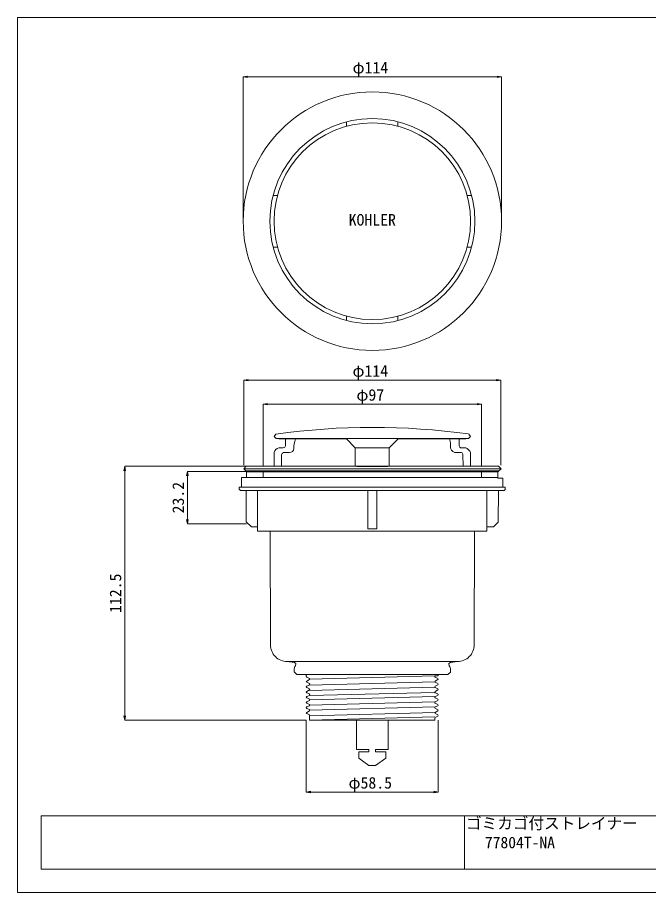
# Model space of a CAD drawing. Units: millimetres, scale not verified. Extents: x -278 to 270, y -189 to 198.
# Drawn here: x -278.3 to 1.5, y -189.5 to 198.2 of the extents above; entities that cross this region are included whole.
import ezdxf
from ezdxf.enums import TextEntityAlignment as Align

# ---------------------------------------------------------------- set-up
doc = ezdxf.new("R2010")
doc.units = ezdxf.units.MM
doc.header["$LTSCALE"] = 2
for name, color, linetype, lineweight in [('0-0_0', 7, 'Continuous', 18), ('0-1_DEFPOINTS', 7, 'Continuous', 18), ('0-3_データ 003', 7, 'Continuous', 18), ('0-4_データ 004', 7, 'Continuous', 18), ('0-5_データ 005', 7, 'Continuous', 18), ('0-6_図面', 7, 'Continuous', 18), ('0-8_会社ロゴ項目', 7, 'Continuous', 9), ('F-0_ﾚｲﾔ-240', 7, 'Continuous', 18)]:
    doc.layers.add(name, color=color, linetype=linetype, lineweight=lineweight)
doc.styles.add('ＭＳ ゴシック', font='')
doc.styles.get('ＭＳ ゴシック').set_extended_font_data('MS Gothic')

msp = doc.modelspace()

# ---------------------------------------------------------------- linework, layer by layer
at = {"layer": '0-0_0'}
for p, q in [((-132.466, 151.954), (-132.466, 150.003)), ((-109.604, 152.008), (-109.604, 150.003)), ((-164.964, 119.303), (-162.959, 119.303)), ((-76.898, 119.303), (-78.903, 119.303)), ((-164.91, 96.44), (-162.959, 96.44)), ((-76.952, 96.44), (-78.903, 96.44)), ((-132.466, 63.996), (-132.466, 65.947)), ((-109.604, 63.942), (-109.604, 65.947)), ((-163.577, 11.675), (-162.428, 11.675)), ((-162.428, 11.466), (-162.428, 11.675)), ((-155.016, 11.675), (-156.478, 11.675)), ((-132.466, 11.466), (-132.363, 11.675)), ((-111.17, 11.675), (-130.796, 11.675)), ((-109.5, 11.466), (-109.604, 11.675)), ((-85.489, 11.675), (-86.845, 11.675)), ((-79.538, 11.675), (-79.538, 11.466)), ((-78.198, 13.65), (-77.349, 12.598)), ((-162.428, 11.466), (-132.466, 11.466)), ((-159.401, 8.489), (-159.401, 11.466)), ((-128.5, 7.497), (-132.466, 11.466)), ((-109.5, 11.466), (-113.467, 7.549)), ((-82.461, 11.466), (-109.5, 11.466)), ((-86.22, 7.392), (-86.22, 9.168)), ((-164.412, -0.618), (-164.412, 5.408)), ((-162.428, 7.497), (-160.445, 7.497)), ((-161.279, -0.618), (-161.176, 4.468)), ((-157.626, 5.408), (-160.445, 5.408)), ((-113.467, 7.497), (-128.5, 7.497)), ((-128.5, 7.497), (-128.5, -0.618)), ((-81.417, 5.408), (-83.505, 5.408)), ((-81.522, 7.497), (-79.538, 7.497)), ((-80.791, 4.468), (-80.687, -0.618)), ((-77.451, 5.408), (-77.451, -0.618)), ((-83.192, -87.108), (-158.697, -87.108))]:
    msp.add_line(p, q, dxfattribs=at)
for points in [[(-163.663, 13.65), (-164.514, 12.598), (-163.524, 11.675)], [(-77.349, 12.598), (-78.338, 11.675), (-162.428, 11.675)], [(-79.538, 11.466), (-82.461, 11.466), (-82.461, 8.437)], [(-114.093, -0.651), (-113.467, -0.546), (-113.467, 7.497)]]:
    msp.add_lwpolyline(points, dxfattribs=at)
for radius in [57.288, 45.467, 43.583]:
    msp.add_circle((-120.931, 107.975), radius, dxfattribs=at)
for centre, radius, start, end in [((-120.839, -294.846), 311.455, 82.13513, 97.90307), ((-160.901, 9.022), 1.592, 286.6606, 340.4561), ((-81.366, 8.593), 1.107, 188.07903, 261.88731), ((-161.98, 5.075), 2.454, 99.28376, 172.20165), ((-81.494, 4.678), 0.734, 343.33692, 83.98842), ((-80.439, 4.509), 3.12, 16.73449, 73.22036)]:
    msp.add_arc(centre, radius, start, end, dxfattribs=at)
at = {"layer": '0-1_DEFPOINTS'}
for p, q in [((-176.248, 172.271), (-178.218, 171.924)), ((-176.248, 171.576), (-178.218, 171.924)), ((-178.218, 108.333), (-178.218, 171.924)), ((-65.614, 172.271), (-63.644, 171.924)), ((-65.614, 171.576), (-63.644, 171.924)), ((-177.983, 37.523), (-176.014, 37.87)), ((-177.983, 37.523), (-176.014, 37.176)), ((-177.983, 37.523), (-63.983, 37.523)), ((-177.983, 37.523), (-177.983, -0.2)), ((-63.983, 37.523), (-65.953, 37.87)), ((-63.983, 37.523), (-65.953, 37.176)), ((-63.983, 37.523), (-63.983, -0.2)), ((-169.423, 26.903), (-167.453, 27.25)), ((-72.543, 26.903), (-74.513, 27.25)), ((-169.423, 26.903), (-72.543, 26.903)), ((-169.423, 26.903), (-167.453, 26.556)), ((-169.423, 26.903), (-169.423, -0.618)), ((-72.543, 26.903), (-74.513, 26.556)), ((-72.543, 26.903), (-72.543, -0.618)), ((-230.749, -0.618), (-231.096, -2.588)), ((-230.749, -0.618), (-230.749, -113.118)), ((-230.749, -0.618), (-230.402, -2.588)), ((-230.749, -0.618), (-176.887, -0.618)), ((-202.934, -2.916), (-203.281, -4.886)), ((-202.934, -2.916), (-202.934, -26.106)), ((-202.934, -2.916), (-202.587, -4.886)), ((-202.934, -2.916), (-176.73, -2.916)), ((-202.934, -26.106), (-203.281, -24.136)), ((-202.934, -26.106), (-202.587, -24.136)), ((-202.934, -26.106), (-176.73, -26.106)), ((-230.749, -113.118), (-231.096, -111.148)), ((-230.749, -113.118), (-230.402, -111.148)), ((-230.749, -113.118), (-150.214, -113.118)), ((-150.214, -144.974), (-150.214, -113.118)), ((-91.752, -144.974), (-91.752, -113.118)), ((-150.214, -144.974), (-148.244, -144.627)), ((-150.214, -144.974), (-91.752, -144.974)), ((-150.214, -144.974), (-148.244, -145.321)), ((-91.752, -144.974), (-93.722, -144.627)), ((-91.752, -144.974), (-93.722, -145.321))]:
    msp.add_line(p, q, dxfattribs=at)
msp.add_lwpolyline([(-63.644, 108.333), (-63.644, 171.924), (-178.218, 171.924)], dxfattribs=at)
at = {"layer": '0-3_データ 003'}
for p, q in [((-176.887, -0.618), (-177.983, -1.715)), ((-177.096, -2.603), (-64.766, -2.603)), ((-176.887, -0.618), (-64.975, -0.618)), ((-65.079, -2.916), (-72.543, -2.916)), ((-63.879, -1.715), (-65.079, -2.916)), ((-64.975, -0.618), (-63.879, -1.715)), ((-166.126, -79.692), (-166.262, -29.445)), ((-158.686, -87.121), (-155.501, -87.56)), ((-86.85, -89.018), (-86.979, -88.034)), ((-86.533, -89.511), (-86.845, -89.093)), ((-154.442, -92.958), (-150.214, -92.958)), ((-150.214, -93.48), (-150.214, -92.958)), ((-91.752, -92.958), (-91.752, -93.48)), ((-86.324, -90.085), (-86.529, -89.481)), ((-86.324, -91.913), (-86.324, -90.137)), ((-150.214, -93.793), (-150.11, -93.48)), ((-150.214, -93.48), (-150.11, -93.48)), ((-91.752, -93.48), (-93.214, -93.48)), ((-93.214, -93.48), (-93.214, -93.898)), ((-93.214, -93.898), (-93.11, -94.003)), ((-93.207, -96.108), (-93.193, -96.16)), ((-148.653, -97.125), (-148.669, -97.067)), ((-148.653, -99.423), (-148.669, -99.366)), ((-148.65, -97.155), (-148.652, -97.143)), ((-148.648, -97.188), (-148.65, -97.154)), ((-93.207, -98.407), (-93.193, -98.459)), ((-93.207, -100.705), (-93.193, -100.756)), ((-93.11, -98.337), (-93.107, -98.372)), ((-93.107, -98.371), (-93.105, -98.386)), ((-148.857, -104.448), (-148.752, -104.135)), ((-148.653, -101.72), (-148.669, -101.663)), ((-148.653, -104.019), (-148.669, -103.961)), ((-148.65, -104.049), (-148.652, -104.037)), ((-148.648, -104.082), (-148.65, -104.048)), ((-93.207, -103.002), (-93.193, -103.054)), ((-148.653, -106.317), (-148.669, -106.26)), ((-148.653, -108.614), (-148.669, -108.557)), ((-93.207, -105.301), (-93.193, -105.353)), ((-93.207, -107.599), (-93.193, -107.65)), ((-93.11, -105.231), (-93.107, -105.266)), ((-93.107, -105.265), (-93.105, -105.28)), ((-148.669, -110.855), (-148.653, -110.913)), ((-148.652, -110.932), (-148.65, -110.943)), ((-148.65, -110.942), (-148.648, -110.976)), ((-127.978, -113.118), (-127.978, -126.175)), ((-113.989, -126.175), (-113.989, -113.118)), ((-126.934, -127.219), (-125.368, -127.115))]:
    msp.add_line(p, q, dxfattribs=at)
for points in [[(-63.879, -1.715), (-177.983, -1.715), (-176.783, -2.916)], [(-128.5, -0.546), (-127.873, -0.651), (-114.093, -0.651)], [(-155.501, -87.56), (-154.883, -88.034), (-155.023, -89.099), (-155.297, -89.373), (-155.642, -90.392), (-155.642, -91.757), (-154.442, -92.958)], [(-86.979, -88.034), (-86.338, -87.542), (-83.159, -87.104)], [(-91.752, -92.958), (-87.42, -92.958), (-86.324, -91.861)], [(-148.752, -97.136), (-148.752, -97.031), (-148.857, -96.927), (-150.005, -96.3), (-150.214, -96.091), (-150.005, -95.778), (-148.857, -95.151), (-148.752, -94.943), (-148.857, -94.629), (-150.005, -94.003), (-150.214, -93.793)], [(-93.11, -94.003), (-91.961, -94.629), (-91.752, -94.943), (-91.961, -95.151), (-93.11, -95.778), (-93.214, -96.091)], [(-93.214, -96.196), (-93.11, -96.3), (-91.961, -96.927), (-91.752, -97.24), (-91.961, -97.45), (-93.11, -98.076), (-93.214, -98.39)], [(-93.11, -96.039), (-93.107, -96.073), (-93.105, -96.089)], [(-148.752, -99.434), (-148.752, -99.33), (-148.857, -99.225), (-150.005, -98.598), (-150.214, -98.39), (-150.005, -98.076), (-148.857, -97.45), (-148.752, -97.24)], [(-148.752, -101.732), (-148.752, -101.628), (-148.857, -101.523), (-150.005, -101.001), (-150.214, -100.688), (-150.005, -100.374), (-148.857, -99.747), (-148.752, -99.538)], [(-148.648, -99.486), (-148.65, -99.452), (-148.652, -99.441)], [(-93.214, -98.493), (-93.11, -98.598), (-91.961, -99.225), (-91.752, -99.538), (-91.961, -99.747), (-93.11, -100.374), (-93.214, -100.688)], [(-93.214, -100.792), (-93.11, -101.001), (-91.961, -101.523), (-91.752, -101.837), (-91.961, -102.15), (-93.11, -102.672), (-93.214, -102.985)], [(-93.11, -100.636), (-93.107, -100.67), (-93.105, -100.685)], [(-148.752, -104.03), (-148.752, -103.925), (-148.857, -103.821), (-150.005, -103.299), (-150.214, -102.985), (-150.005, -102.672), (-148.857, -102.15), (-148.752, -101.837)], [(-148.752, -106.328), (-148.752, -106.224), (-148.857, -106.119), (-150.005, -105.597), (-150.214, -105.284), (-150.005, -104.97), (-148.857, -104.448)], [(-148.648, -101.784), (-148.65, -101.75), (-148.652, -101.739)], [(-93.214, -103.09), (-93.11, -103.299), (-91.961, -103.821), (-91.752, -104.135), (-91.961, -104.448), (-93.11, -104.97), (-93.214, -105.284)], [(-93.11, -102.933), (-93.107, -102.967), (-93.105, -102.983)], [(-148.752, -108.626), (-148.752, -108.522), (-148.857, -108.417), (-150.005, -107.895), (-150.214, -107.582), (-150.005, -107.268), (-148.857, -106.746), (-148.752, -106.432)], [(-148.648, -106.38), (-148.65, -106.346), (-148.652, -106.335)], [(-93.214, -105.388), (-93.11, -105.597), (-91.961, -106.119), (-91.752, -106.432), (-91.961, -106.746), (-93.11, -107.268), (-93.214, -107.582), (-93.214, -107.686), (-93.11, -107.895), (-91.961, -108.417), (-91.752, -108.731), (-91.961, -109.044), (-93.11, -109.671), (-93.214, -109.879), (-93.11, -110.193), (-91.961, -110.819), (-91.752, -111.029), (-91.961, -111.342), (-93.11, -111.969), (-93.214, -112.178), (-93.214, -113.118)], [(-93.11, -107.53), (-93.107, -107.564), (-93.105, -107.579)], [(-148.752, -110.924), (-148.752, -110.819), (-148.857, -110.819), (-150.005, -110.193), (-150.214, -109.879), (-150.005, -109.671), (-148.857, -109.044), (-148.752, -108.731)], [(-93.214, -113.118), (-148.752, -113.118), (-148.752, -111.029)], [(-148.648, -108.678), (-148.65, -108.644), (-148.652, -108.633)], [(-127.978, -126.175), (-122.445, -126.175), (-122.445, -127.115), (-126.934, -127.115), (-126.934, -129.935), (-122.445, -133.174), (-119.521, -133.174), (-114.929, -129.935), (-114.929, -127.115), (-119.521, -127.115), (-119.521, -126.175), (-113.989, -126.175)]]:
    msp.add_lwpolyline(points, dxfattribs=at)
for centre, radius, start, end in [((-140.881, 7.07), 14.867, 162.80097, 179.56351), ((-94.465, 8.443), 8.277, 5.02665, 21.42411), ((-83.701, 7.989), 2.589, 193.32843, 274.34757)]:
    msp.add_arc(centre, radius, start, end, dxfattribs=at)
at = {"layer": '0-4_データ 004'}
for p, q in [((-65.758, -2.916), (-176.783, -2.916)), ((-176.73, -3.125), (-176.73, -5.528)), ((-65.235, -3.125), (-176.73, -3.125)), ((-169.423, -3.125), (-169.423, -5.528)), ((-72.543, -5.528), (-72.543, -3.125)), ((-65.235, -5.841), (-65.235, -3.125)), ((-178.923, -5.528), (-65.235, -5.528))]:
    msp.add_line(p, q, dxfattribs=at)
at = {"layer": '0-5_データ 005'}
for p, q in [((-178.923, -9.81), (-178.923, -5.528)), ((-65.235, -5.841), (-63.044, -5.841))]:
    msp.add_line(p, q, dxfattribs=at)
msp.add_lwpolyline([(-63.044, -5.841), (-63.044, -9.81), (-178.923, -9.81)], dxfattribs=at)
at = {"layer": '0-6_図面'}
for p, q in [((-179.967, -9.81), (-179.967, -10.8)), ((-178.923, -9.81), (-179.967, -9.81)), ((-179.967, -10.8), (-179.393, -11.374)), ((-179.393, -11.374), (-65.027, -11.374)), ((-176.939, -11.374), (-176.837, -25.231)), ((-171.824, -11.374), (-171.824, -29.445)), ((-70.143, -29.445), (-70.143, -11.374)), ((-65.132, -25.44), (-65.027, -11.374)), ((-65.027, -11.374), (-62.469, -11.374)), ((-63.044, -9.81), (-62, -9.81)), ((-62.469, -11.374), (-62, -10.904)), ((-62, -10.904), (-62, -9.81)), ((-176.837, -25.231), (-174.589, -27.46)), ((-67.168, -27.46), (-65.132, -25.44)), ((-174.589, -27.46), (-171.824, -27.46)), ((-171.824, -29.445), (-166.262, -29.445)), ((-75.627, -29.445), (-70.143, -29.445)), ((-70.143, -27.46), (-67.168, -27.46))]:
    msp.add_line(p, q, dxfattribs=at)
for centre, radius, start, end in [((-160.051, 4.347), 1.131, 110.37057, 173.89397), ((-157.803, 7.478), 2.077, 274.89333, 351.86389)]:
    msp.add_arc(centre, radius, start, end, dxfattribs=at)
at = {"layer": '0-8_会社ロゴ項目'}
for p, q in [((-118.983, -11.374), (-118.983, -28.374)), ((-166.262, -29.445), (-75.627, -29.445)), ((-75.763, -79.694), (-75.627, -29.445)), ((-150.214, -92.958), (-91.752, -92.958)), ((-93.214, -93.48), (-148.752, -94.943)), ((-93.214, -96.196), (-148.752, -97.659)), ((-93.214, -98.493), (-148.752, -99.956)), ((-93.214, -100.792), (-148.752, -102.255)), ((-93.214, -102.672), (-148.752, -104.135)), ((-93.214, -104.97), (-148.752, -106.433)), ((-93.109, -107.265), (-148.752, -108.731)), ((-93.109, -109.668), (-148.752, -111.134)), ((-93.214, -111.655), (-148.752, -113.118))]:
    msp.add_line(p, q, dxfattribs=at)
msp.add_lwpolyline([(-122.983, -11.374), (-122.983, -28.374), (-118.983, -28.374)], dxfattribs=at)
for centre, start, end in [((-158.697, -79.692), 180, 270.084), ((-83.192, -79.692), 269.916, 0)]:
    msp.add_arc(centre, 7.429, start, end, dxfattribs=at)
at = {"layer": 'F-0_ﾚｲﾔ-240'}
msp.add_line((-80.088, -155.565), (-80.088, -179.074), dxfattribs=at)
for points in [[(-278.3, 198.229), (270.033, 198.229), (270.033, -189.482), (-278.3, -189.482)], [(259.512, -155.565), (259.512, -179.074), (-267.816, -179.074), (-267.816, -155.565)]]:
    msp.add_lwpolyline(points, close=True, dxfattribs=at)

# ---------------------------------------------------------------- texts
at = {"layer": '0-0_0', "style": 'ＭＳ ゴシック'}
msp.add_text('KOHLER', height=5.132, dxfattribs=at).set_placement((-131.431, 104.475), align=Align.BOTTOM_LEFT)
at = {"layer": '0-1_DEFPOINTS', "style": 'ＭＳ ゴシック'}
for s, p in [('φ114', (-129.681, 171.924)), ('φ114', (-129.733, 37.523)), ('φ97', (-127.983, 26.903)), ('φ58.5', (-131.483, -144.974))]:
    msp.add_text(s, height=5.132, dxfattribs=at).set_placement(p, align=Align.BOTTOM_LEFT)
for s, p in [('23.2', (-202.934, -21.511)), ('112.5', (-230.749, -65.618))]:
    msp.add_text(s, height=5.132, rotation=90, dxfattribs=at).set_placement(p, align=Align.BOTTOM_LEFT)
at = {"layer": 'F-0_ﾚｲﾔ-240', "style": 'ＭＳ ゴシック'}
for s, p in [('ゴミカゴ付ストレイナー', (-79.395, -162.884)), ('77804T-NA', (-71.027, -171.368))]:
    msp.add_text(s, height=5.076, dxfattribs=at).set_placement(p, align=Align.BOTTOM_LEFT)

doc.saveas('drawing.dxf')
